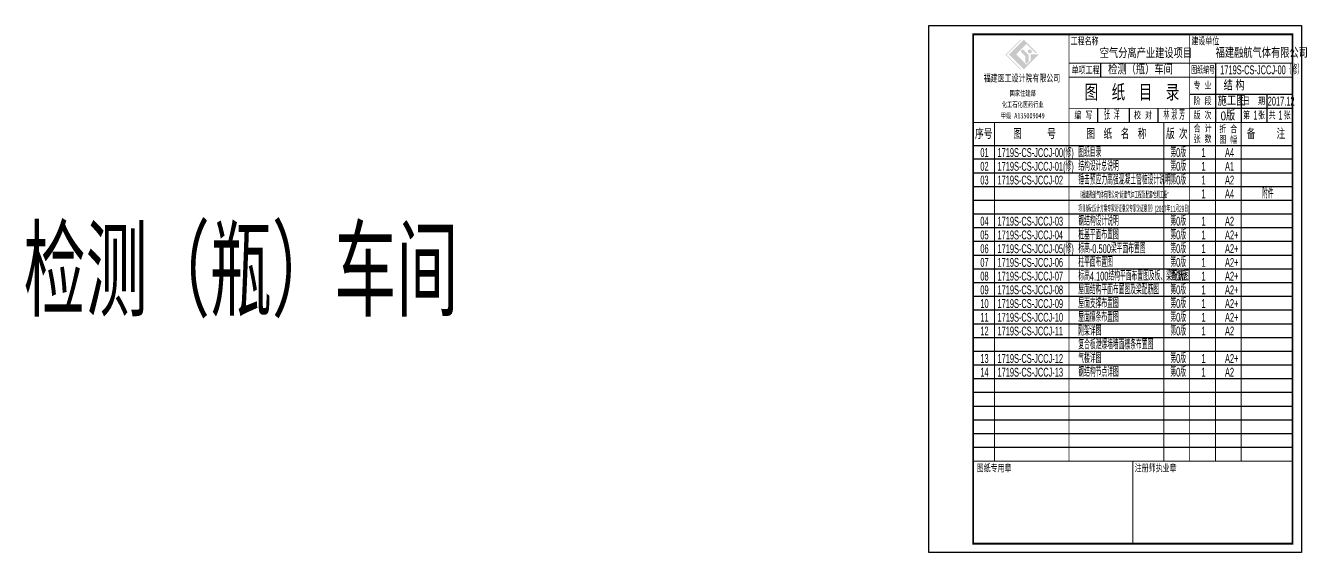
# Model space of a CAD drawing. Extents: x 287065 to 1473467, y 284802 to 344222.
# Drawn here: x 287065 to 358947, y 285003 to 314703 of the extents above; entities that cross this region are included whole.
import ezdxf
from ezdxf.enums import TextEntityAlignment as Align

# ---------------------------------------------------------------- set-up
doc = ezdxf.new("R2010")
doc.units = 0
doc.header["$LTSCALE"] = 1000
for name, color, linetype in [('DIMENSION', 3, 'CONTINUOUS'), ('FRAME', 3, 'CONTINUOUS'), ('PUB_TEXT', 7, 'CONTINUOUS'), ('TK', 211, 'CONTINUOUS')]:
    doc.layers.add(name, color=color, linetype=linetype)
doc.styles.add('_HZTXT', font='tq__rshz.shx', dxfattribs={"width": 0.8, "bigfont": 'tq__hzdc.shx'})
doc.styles.add('FRAME', font='simhei.ttf', dxfattribs={"width": 0.7})
doc.styles.add('TSSD_Dimension', font='tssdeng.shx', dxfattribs={"width": 0.7, "bigfont": 'hztxt.shx'})

# ---------------------------------------------------------------- blocks, each defined once
blk = doc.blocks.new('图纸目录')
at = {"layer": 'DIMENSION'}
h = blk.add_hatch(color=7, dxfattribs=at)
h.paths.add_polyline_path([(-16075, 28069), (-15491, 28653), (-14981, 28143), (-14876, 28143), (-15642, 28908), (-16481, 28069), (-15642, 27230), (-14803, 28069), (-15252, 28069), (-15252, 27724), (-15491, 27485)], flags=0)
edge = h.paths.add_edge_path(flags=0)
edge.add_arc((-15597, 27960), 40, 0, 45, ccw=False)
edge.add_line((-15557, 27960), (-15557, 27623))
edge.add_line((-15557, 27623), (-15489, 27555))
edge.add_line((-15489, 27555), (-15374, 27670))
edge.add_line((-15374, 27670), (-15374, 28024))
edge.add_arc((-15414, 28024), 40, 360, 405)
edge.add_line((-15386, 28052), (-15671, 28337))
edge.add_arc((-15700, 28309), 40, 45, 135)
edge.add_line((-15728, 28337), (-15794, 28271))
edge.add_arc((-15766, 28243), 40, 135, 225)
edge.add_line((-15794, 28214), (-15568, 27988))
edge = h.paths.add_edge_path(flags=0)
edge.add_arc((-15306, 28239), 111, 0, 180)
edge.add_arc((-15306, 28239), 111, 180, 360)
h.paths.add_polyline_path([(-15850, 27230), (-15793, 27230), (-16622, 28058), (-15772, 28908), (-15828, 28908), (-16678, 28058)], flags=0)
at = {"layer": 'DIMENSION', "color": 7}
for p, q in [((-11300, 26783), (-11300, 27583)), ((-4850, 27583), (-4850, 24233)), ((-6300, 25833), (-500, 25833)), ((-3400, 25833), (-3400, 24233)), ((-1950, 25833), (-1950, 24233)), ((-11500, 25033), (-11500, 24233)), ((-9700, 25033), (-9700, 24233)), ((-8100, 25033), (-8100, 24233)), ((-6300, 25033), (-500, 25033)), ((-18500, 22933), (-500, 22933)), ((-500, 22159), (-18500, 22159)), ((-500, 21386), (-18500, 21386)), ((-500, 20612), (-18500, 20612)), ((-500, 19839), (-18500, 19839)), ((-500, 19065), (-18500, 19065)), ((-500, 18292), (-18500, 18292)), ((-500, 17518), (-18500, 17518)), ((-500, 16744), (-18500, 16744)), ((-500, 15971), (-18500, 15971)), ((-500, 15197), (-18500, 15197)), ((-500, 14424), (-18500, 14424)), ((-500, 13650), (-18500, 13650)), ((-500, 12877), (-18500, 12877)), ((-500, 12103), (-18500, 12103)), ((-500, 11330), (-18500, 11330)), ((-500, 10556), (-18500, 10556)), ((-500, 9783), (-18500, 9783)), ((-500, 9009), (-18500, 9009)), ((-500, 8235), (-18500, 8235)), ((-500, 7462), (-18500, 7462)), ((-500, 6688), (-18500, 6688)), ((-500, 5915), (-18500, 5915))]:
    blk.add_line(p, q, dxfattribs=at)
blk.add_lwpolyline([(-21000, 29700), (0, 29700), (0, 0), (-21000, 0)], close=True, dxfattribs=at)
blk.add_lwpolyline([(-18500, 500, 100, 100, 0), (-18500, 29200, 100, 100, 0), (-500, 29200, 100, 100, 0), (-500, 500, 100, 100, 0)], format="xyseb", close=True, dxfattribs=at)
for points in [[(-13100, 5141, 50, 50, 0), (-13100, 29200, 50, 50, 0)], [(-6300, 5141, 50, 50, 0), (-6300, 29200, 50, 50, 0)], [(-13100, 27583, 50, 50, 0), (-500, 27583, 50, 50, 0)], [(-13100, 26783, 50, 50, 0), (-500, 26783, 50, 50, 0)], [(-13100, 25033, 50, 50, 0), (-6300, 25033, 50, 50, 0)], [(-500, 24233, 50, 50, 0), (-18500, 24233, 50, 50, 0)], [(-17300, 5141, 50, 50, 0), (-17300, 24233, 50, 50, 0)], [(-7750, 5141, 50, 50, 0), (-7750, 24233, 50, 50, 0)], [(-4850, 5141, 50, 50, 0), (-4850, 24233, 50, 50, 0)], [(-3400, 5141, 50, 50, 0), (-3400, 24233, 50, 50, 0)], [(-500, 5141, 50, 50, 0), (-18500, 5141, 50, 50, 0)], [(-9500, 5141, 50, 50, 0), (-9500, 500, 50, 50, 0)]]:
    blk.add_lwpolyline(points, format="xyseb", dxfattribs=at)
at = {"layer": 'DIMENSION', "color": 7, "style": 'FRAME'}
for s, insert, char_height, width, attachment_point in [('工程名称', (-13000, 29031), 400, 2368.14, 1), ('建设单位 ', (-6200, 29031), 400, 2403.73, 1), ('单项工程', (-12163, 27173), 400, 2349.15, 5), ('{\\W0.6;图纸编号}', (-5544, 27191), 400, 1993.22, 5), ('图  纸  目  录', (-9551, 25908), 800, 8295.59, 5), ('阶 段', (-5575, 25433), 400, 1430.85, 5), ('日  期', (-2675, 25433), 400, 1618.31, 5), ('编 写', (-12283, 24633), 400, 1430.85, 5), ('校 对', (-8928, 24633), 400, 1459.32, 5), ('版 次', (-5575, 24633), 400, 1449.83, 5), ('第  张', (-2675, 24633), 400, 1746.44, 5), ('共  张', (-1225, 24633), 400, 1741.69, 5), ('序号', (-17900, 23586), 500, 1429.66, 5), ('图      号', (-15041, 23586), 500, 3666.1, 5), ('合 计', (-5575, 23885), 400, 1461.69, 5), ('折 合', (-4125, 23854), 400, 1452.2, 5), ('备     注', (-2000, 23586), 500, 3336.86, 5), ('张 数', (-5575, 23297), 400, 1445.08, 5), ('图 幅', (-4125, 23255), 400, 1409.49, 5), ('图纸专用章', (-17316, 4741), 400, 2928.14, 5), ('注册师执业章', (-8216, 4741), 400, 3554.58, 5)]:
    blk.add_mtext(s, dxfattribs=dict(at, insert=insert, char_height=char_height, width=width, attachment_point=attachment_point))
at = {"layer": 'FRAME', "color": 7, "attachment_point": 5, "style": 'FRAME'}
for s, insert, char_height, width in [('福建医工设计院有限公司', (-15746, 26713), 400, 6572.88), ('国家住建部', (-15704, 25865), 300, 2208.56), ('化工石化医药行业', (-15704, 25231), 300, 3586.02), ('甲级 A135009049', (-15704, 24597), 300, 3329.75), ('图  纸  名  称', (-10425, 23583), 500, 5350), ('版 次', (-7025, 23583), 500, 1450)]:
    blk.add_mtext(s, dxfattribs=dict(at, insert=insert, char_height=char_height, width=width))
at = {"layer": 'FRAME', "insert": (-5575, 26308), "char_height": 400, "width": 1450, "attachment_point": 5, "style": 'FRAME'}
blk.add_mtext('{\\C7;专 业}', dxfattribs=at)

msp = doc.modelspace()

# ---------------------------------------------------------------- block references
at = {"layer": 'FRAME'}
msp.add_blockref('图纸目录', (358946.972, 285002.708), dxfattribs=at)

# ---------------------------------------------------------------- texts
at = {"layer": 'PUB_TEXT', "style": '_HZTXT'}
for s, height, width, p in [('空气分离产业建设项目', 500, 0.8, (347582.507, 312867.865)), ('福建融航气体有限公司', 500, 0.8, (354107.177, 312887.417)), ('检测（瓶）车间', 500, 0.8, (348056.14, 311954.515)), ('1719S-CS-JCCJ-00（修）', 500, 0.5, (354370.64, 311953.015)), ('结 构', 500, 0.8, (354558.64, 311051.015)), ('施工图', 500, 0.8, (354224.64, 310191.015)), ('2017.12', 500, 0.5, (357045.64, 310191.015)), ('张  洋', 500, 0.5, (347824.14, 309405.015)), ('林 淑 芳', 500, 0.5, (351173.64, 309405.015)), ('0版', 500, 0.8, (354395.972, 309357.015)), ('1', 500, 0.5, (356236.14, 309405.015)), ('1', 500, 0.5, (357644.108, 309405.015)), ('01', 500, 0.5, (340855.64, 307290.515)), ('1719S-CS-JCCJ-00(修)', 500, 0.5, (341822.14, 307290.515)), ('图纸目录', 500, 0.5, (346375.14, 307290.515)), ('第0版', 500, 0.5, (351561.14, 307290.515)), ('1', 500, 0.5, (353309.14, 307290.515)), ('A4', 500, 0.5, (354638.64, 307290.515)), ('02', 500, 0.5, (340855.64, 306516.972)), ('1719S-CS-JCCJ-01(修)', 500, 0.5, (341822.14, 306516.972)), ('结构设计总说明', 500, 0.5, (346375.14, 306516.972)), ('第0版', 500, 0.5, (351561.14, 306516.972)), ('1', 500, 0.5, (353309.14, 306516.972)), ('A1', 500, 0.5, (354638.64, 306516.972)), ('03', 500, 0.5, (340855.64, 305743.428)), ('1719S-CS-JCCJ-02', 500, 0.5, (341822.14, 305743.428)), ('锤击预应力高强混凝土管桩设计说明', 500, 0.5, (346375.14, 305743.428)), ('第0版', 500, 0.5, (351561.14, 305743.428)), ('1', 500, 0.5, (353309.14, 305743.428)), ('A2', 500, 0.5, (354638.64, 305743.428)), ('附件', 500, 0.5, (356728.266, 304969.884)), ('《福建融航气体有限公司“新建气体工程及配套检测工程”', 350, 0.45, (346375.14, 304969.884)), ('1', 500, 0.5, (353309.14, 304969.884)), ('A4', 500, 0.5, (354638.64, 304969.884)), ('项目基础设计方案专家论证意见专家论证意见》(2017年11月29日)', 350, 0.45, (346375.14, 304196.34)), ('04', 500, 0.5, (340855.64, 303422.797)), ('1719S-CS-JCCJ-03', 500, 0.5, (341822.14, 303422.797)), ('钢结构设计说明', 500, 0.5, (346375.14, 303422.797)), ('第0版', 500, 0.5, (351561.14, 303422.797)), ('1', 500, 0.5, (353309.14, 303422.797)), ('A2', 500, 0.5, (354638.64, 303422.797)), ('05', 500, 0.5, (340855.64, 302649.253)), ('1719S-CS-JCCJ-04', 500, 0.5, (341822.14, 302649.253)), ('桩基平面布置图', 500, 0.5, (346375.14, 302649.253)), ('第0版', 500, 0.5, (351561.14, 302649.253)), ('1', 500, 0.5, (353309.14, 302649.253)), ('A2+', 500, 0.5, (354638.64, 302649.253)), ('06', 500, 0.5, (340855.64, 301875.709)), ('1719S-CS-JCCJ-05(修)', 500, 0.5, (341822.14, 301875.709)), ('标高-0.500梁平面布置图', 500, 0.5, (346375.14, 301875.709)), ('第0版', 500, 0.5, (351561.14, 301875.709)), ('1', 500, 0.5, (353309.14, 301875.709)), ('A2+', 500, 0.5, (354638.64, 301875.709)), ('07', 500, 0.5, (340855.64, 301102.166)), ('1719S-CS-JCCJ-06', 500, 0.5, (341822.14, 301102.166)), ('柱平面布置图', 500, 0.5, (346375.14, 301102.166)), ('第0版', 500, 0.5, (351561.14, 301102.166)), ('1', 500, 0.5, (353309.14, 301102.166)), ('A2+', 500, 0.5, (354638.64, 301102.166)), ('08', 500, 0.5, (340855.64, 300328.622)), ('1719S-CS-JCCJ-07', 500, 0.5, (341822.14, 300328.622)), ('标高4.100结构平面布置图及板、梁配筋图', 500, 0.5, (346375.14, 300328.622)), ('第0版', 500, 0.5, (351561.14, 300328.622)), ('1', 500, 0.5, (353309.14, 300328.622)), ('A2+', 500, 0.5, (354638.64, 300328.622)), ('09', 500, 0.5, (340855.64, 299555.078)), ('1719S-CS-JCCJ-08', 500, 0.5, (341822.14, 299555.078)), ('屋面结构平面布置图及梁配筋图', 500, 0.5, (346375.14, 299555.078)), ('第0版', 500, 0.5, (351561.14, 299555.078)), ('1', 500, 0.5, (353309.14, 299555.078)), ('A2+', 500, 0.5, (354638.64, 299555.078)), ('10', 500, 0.5, (340855.64, 298781.534)), ('1719S-CS-JCCJ-09', 500, 0.5, (341822.14, 298781.534)), ('屋面支撑布置图', 500, 0.5, (346375.14, 298781.534)), ('第0版', 500, 0.5, (351561.14, 298781.534)), ('1', 500, 0.5, (353309.14, 298781.534)), ('A2+', 500, 0.5, (354638.64, 298781.534)), ('11', 500, 0.5, (340855.64, 298007.991)), ('1719S-CS-JCCJ-10', 500, 0.5, (341822.14, 298007.991)), ('屋面檩条布置图', 500, 0.5, (346375.14, 298007.991)), ('第0版', 500, 0.5, (351561.14, 298007.991)), ('1', 500, 0.5, (353309.14, 298007.991)), ('A2+', 500, 0.5, (354638.64, 298007.991)), ('12', 500, 0.5, (340855.64, 297234.447)), ('1719S-CS-JCCJ-11', 500, 0.5, (341822.14, 297234.447)), ('刚架详图', 500, 0.5, (346375.14, 297234.447)), ('第0版', 500, 0.5, (351561.14, 297234.447)), ('1', 500, 0.5, (353309.14, 297234.447)), ('A2', 500, 0.5, (354638.64, 297234.447)), ('复合板泄爆墙墙面檩条布置图', 500, 0.5, (346375.14, 296460.903)), ('13', 500, 0.5, (340855.64, 295687.36)), ('1719S-CS-JCCJ-12', 500, 0.5, (341822.14, 295687.36)), ('气楼详图', 500, 0.5, (346375.14, 295687.36)), ('第0版', 500, 0.5, (351561.14, 295687.36)), ('1', 500, 0.5, (353309.14, 295687.36)), ('A2+', 500, 0.5, (354638.64, 295687.36)), ('钢结构节点详图', 500, 0.5, (346375.14, 294913.816)), ('第0版', 500, 0.5, (351561.14, 294913.816)), ('14', 500, 0.5, (340855.64, 294913.816)), ('1719S-CS-JCCJ-13', 500, 0.5, (341822.14, 294913.816)), ('1', 500, 0.5, (353309.14, 294913.816)), ('A2', 500, 0.5, (354638.64, 294913.816))]:
    msp.add_text(s, height=height, dxfattribs=dict(at, width=width)).set_placement(p)
at = {"layer": 'TK', "style": 'TSSD_Dimension', "width": 0.7}
msp.add_text('检测（瓶）车间', height=5000, dxfattribs=at).set_placement((311449.043, 298292.766), align=Align.RIGHT)

doc.saveas('drawing.dxf')
